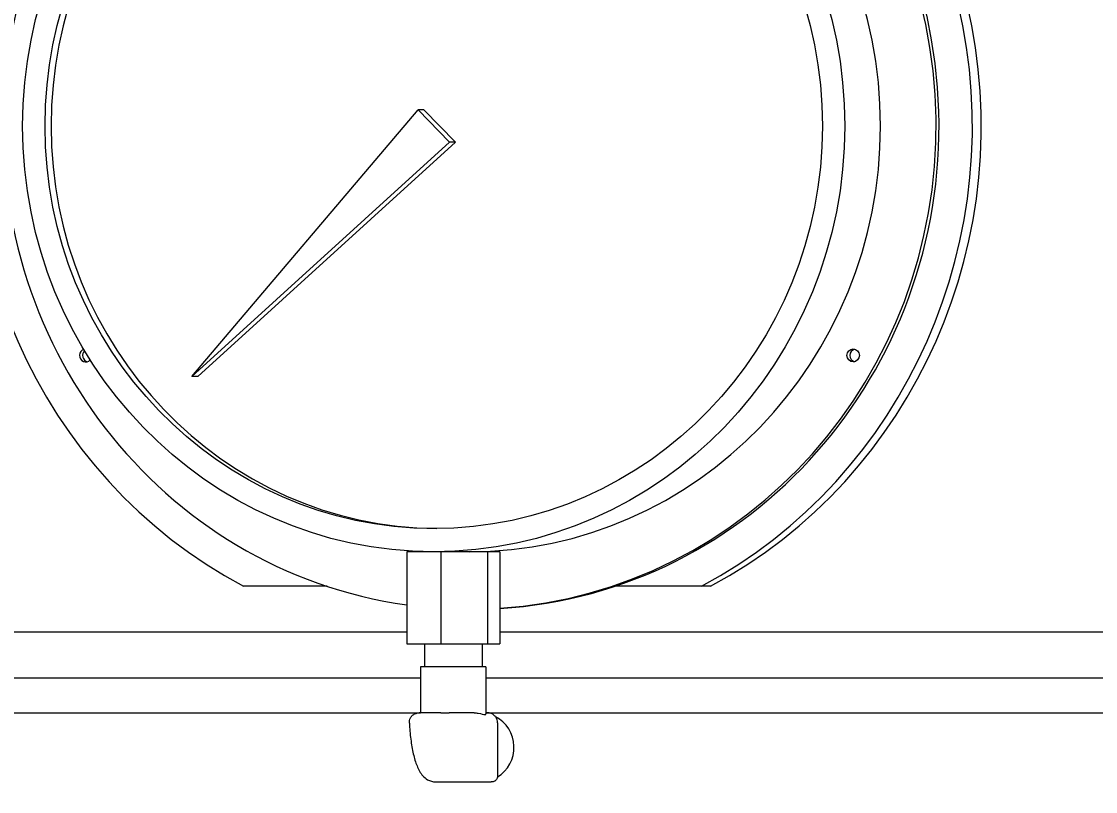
# Model space of a CAD drawing. Header units: inches. Extents: x 17 to 469, y 7 to 301.
# Drawn here: x 350.61 to 356.44, y 114.22 to 118.41 of the extents above; entities that cross this region are included whole.
import ezdxf

# ---------------------------------------------------------------- set-up
doc = ezdxf.new("R2010")
doc.units = ezdxf.units.IN
doc.header["$LTSCALE"] = 14
doc.header["$MEASUREMENT"] = 0
doc.layers.add('Dimension (ANSI)', color=7, linetype='Continuous', lineweight=25)
doc.layers.add('Visible (ANSI)', color=7, linetype='Continuous', lineweight=50)
doc.styles.add('MEMCOR Medium', font='arial.ttf')
doc.dimstyles.new('Default (ANSI)', dxfattribs={"dimscale": 14, "dimtxt": 0.15, "dimasz": 0.098425, "dimexe": 0.125, "dimexo": 0.0625, "dimgap": 0.031496, "dimtad": 0, "dimtih": 1, "dimtoh": 1, "dimdec": 4, "dimrnd": 1e-08, "dimzin": 3, "dimdsep": 46, "dimlunit": 5, "dimtxsty": 'MEMCOR Medium', "dimcen": 0.09, "dimdle": 0.393701, "dimclrd": 256, "dimclre": 256, "dimclrt": 256, "dimadec": 0, "dimazin": 1, "dimtfac": 0.8, "dimtofl": 0, "dimtmove": 0, "dimatfit": 3, "dimfxl": 1, "dimfrac": 1, "dimtolj": 1, "dimtzin": 4, "dimlwd": -1, "dimlwe": -1, "dimarcsym": 0})

# ---------------------------------------------------------------- blocks, each defined once
blk = doc.blocks.new('*D18')
at = {"layer": 'Defpoints', "color": 0, "transparency": 16777216}
for p in [(360.7678, 145.5319), (302.8514, 55.8079), (347.2608, 55.8079)]:
    blk.add_point(p, dxfattribs=at)
at = {"layer": 'Dimension (ANSI)', "transparency": 16777216}
for p, q in [((359.8928, 145.5319), (301.1014, 145.5319)), ((302.8514, 144.1539), (302.8514, 107.8402)), ((302.8514, 57.1858), (302.8514, 93.4996)), ((346.3858, 55.8079), (301.1014, 55.8079))]:
    blk.add_line(p, q, dxfattribs=at)
for points in [[(302.6217, 144.1539), (303.081, 144.1539), (302.8514, 145.5319)], [(302.6217, 57.1858), (303.081, 57.1858), (302.8514, 55.8079)]]:
    blk.add_solid(points, dxfattribs=at)
at = {"layer": 'Dimension (ANSI)', "transparency": 16777216, "char_height": 2.1, "attachment_point": 5, "style": 'MEMCOR Medium'}
for s, insert in [('\\A1; \\fArial|b0|i0;\\H2.1000;89{\\H0.8x;\\S3#4;} in', (302.8514, 102.8271)), ('\\A1;[2279.0 mm]{\\P\\fArial|b0|i0;\\H2.1000;SHIPPING HEIGHT\\P\\fArial|b0|i0;\\H2.1000;REF.}', (302.8514, 95.6567))]:
    blk.add_mtext(s, dxfattribs=dict(at, insert=insert))

msp = doc.modelspace()

# ---------------------------------------------------------------- linework, layer by layer
at = {"layer": 'Visible (ANSI)', "linetype": 'Continuous', "lineweight": 18}
for p, q in [((351.53085, 116.47812), (352.76034, 117.92775)), ((352.79269, 117.92775), (352.76034, 117.92775)), ((352.76034, 117.92775), (352.93109, 117.75097)), ((352.79269, 117.92775), (352.96344, 117.75097)), ((352.93109, 117.75097), (351.53085, 116.47812)), ((352.96344, 117.75097), (351.5632, 116.47812)), ((352.96344, 117.75097), (352.93109, 117.75097)), ((351.5632, 116.47812), (351.53085, 116.47812)), ((352.84571, 115.52686), (352.69889, 115.52686)), ((352.69889, 115.52686), (352.69889, 115.02686)), ((352.88431, 115.52686), (352.84571, 115.52686)), ((352.88431, 115.52686), (352.88431, 115.02686)), ((353.13761, 115.52686), (352.88431, 115.52686)), ((353.13761, 115.52686), (353.13761, 115.02686)), ((353.20548, 115.52686), (353.13761, 115.52686)), ((353.20548, 115.52686), (353.20548, 115.02686)), ((352.2665, 115.33943), (351.8113, 115.33943)), ((354.3007, 115.33943), (353.82933, 115.33943)), ((354.34923, 115.33943), (354.3007, 115.33943)), ((352.69889, 115.08943), (350.5506, 115.08943)), ((359.09808, 115.08943), (353.20548, 115.08943)), ((352.69889, 115.02686), (352.88431, 115.02686)), ((352.7952, 115.02686), (352.7952, 114.90186)), ((352.88431, 115.02686), (353.13761, 115.02686)), ((353.10917, 115.02686), (353.10917, 114.90186)), ((353.13761, 115.02686), (353.20548, 115.02686)), ((353.12968, 114.90186), (352.77469, 114.90186)), ((352.77469, 114.90186), (352.77469, 114.65186)), ((353.12968, 114.90186), (353.12968, 114.64586)), ((352.77469, 114.8394), (349.7356, 114.8394)), ((359.17388, 114.8394), (353.12968, 114.8394)), ((350.17059, 114.6519), (352.77469, 114.6519)), ((352.88387, 114.65186), (352.76685, 114.65186)), ((353.04645, 114.65186), (352.92943, 114.65186)), ((353.06539, 114.65186), (353.04645, 114.65186)), ((353.12968, 114.6519), (359.17388, 114.6519)), ((353.13786, 114.65186), (353.12968, 114.65186)), ((353.19195, 114.59777), (353.19195, 114.30717)), ((352.85581, 114.27686), (353.15755, 114.27686))]:
    msp.add_line(p, q, dxfattribs=at)
for centre, major_axis, start_param, end_param in [((353.056, 117.83936), (0, 2.8125), 3.6175293, 8.9488413), ((353.10453, 117.83936), (0, 2.8125), 3.6175293, 6.2831853), ((353.03983, 117.83936), (0, -2.625), 0.0653793, 6.1483141), ((353.056, 117.83936), (0, 2.625), 3.2005798, 6.2831853), ((353.03983, 117.83936), (0, 2.3125), 3.1415927, 6.2831853), ((352.87806, 117.83936), (0, 2.18642), 0.0076596, 3.1339331), ((350.9549, 116.59316), (0, -0.035), 3.4695317, 7.0890724), ((350.97107, 116.59316), (0, -0.035), 3.8793866, 6.0416019), ((355.14093, 116.59316), (0, 0.035), 0.2415834, 2.9000092), ((353.10288, 114.46436), (0, 0.18526), 3.6611151, 5.8305974)]:
    msp.add_ellipse(centre, major_axis=major_axis, ratio=0.9659258, start_param=start_param, end_param=end_param, dxfattribs=at)
for centre, major_axis in [((352.84571, 117.83936), (0, 2.3125)), ((352.84571, 117.83936), (0, 2.18642)), ((355.12476, 116.59316), (0, -0.035))]:
    msp.add_ellipse(centre, major_axis=major_axis, ratio=0.9659258, dxfattribs=at)
for points, knots in [([(352.71364, 114.59656), (352.71344, 114.601), (352.71373, 114.60564), (352.71569, 114.61521), (352.71736, 114.62012), (352.72258, 114.62974), (352.72618, 114.63447), (352.73495, 114.64229), (352.74002, 114.64552), (352.75086, 114.64992), (352.75653, 114.65124), (352.76378, 114.6518), (352.76532, 114.65186), (352.76685, 114.65186)], [-0.13137292, -0.13137292, -0.13137292, -0.13137292, -0.10509834, -0.10509834, -0.07882375, -0.07882375, -0.05254917, -0.05254917, -0.02841023, -0.02841023, -0.006065, -0.006065, 0, 0, 0, 0]), ([(352.88387, 114.65186), (352.89132, 114.6519), (352.89887, 114.65182), (352.90625, 114.65182), (352.91362, 114.65182), (352.92144, 114.6519), (352.92943, 114.65186)], [1.11851794, 1.11851794, 1.11851794, 1.11851794, 1.17671806, 1.17671806, 1.17671806, 1.23491818, 1.23491818, 1.23491818, 1.23491818]), ([(353.06539, 114.65186), (353.07318, 114.65186), (353.08052, 114.65104), (353.10415, 114.64703), (353.11687, 114.64258), (353.12364, 114.64258), (353.12762, 114.64258), (353.12963, 114.64412), (353.12964, 114.64597)], [2.0007518, 2.0007518, 2.0007518, 2.0007518, 2.07967253, 2.07967253, 2.27900016, 2.27900016, 2.27900016, 2.3962456, 2.3962456, 2.3962456, 2.3962456]), ([(353.19195, 114.59777), (353.19195, 114.60322), (353.1912, 114.60878), (353.18796, 114.61962), (353.18545, 114.6249), (353.17872, 114.63442), (353.17451, 114.63864), (353.1651, 114.64529), (353.15995, 114.64776), (353.14925, 114.65104), (353.14369, 114.65182), (353.13811, 114.65186), (353.13798, 114.65186), (353.13786, 114.65186)], [-1.3089969, -1.3089969, -1.3089969, -1.3089969, -1.0471976, -1.0471976, -0.7853982, -0.7853982, -0.5235988, -0.5235988, -0.2678611, -0.2678611, -0.0060617, -0.0060617, 0, 0, 0, 0]), ([(352.71364, 114.59656), (352.71498, 114.56622), (352.71742, 114.53652), (352.72444, 114.48026), (352.72901, 114.45373), (352.74025, 114.40516), (352.74687, 114.38316), (352.76315, 114.34364), (352.77238, 114.32599), (352.79382, 114.30213), (352.80206, 114.29474), (352.82454, 114.28178), (352.8399, 114.27686), (352.85581, 114.27686)], [1.7397328, 1.7397328, 1.7397328, 1.7397328, 2.0201048, 2.0201048, 2.3004768, 2.3004768, 2.5808487, 2.5808487, 2.8612207, 2.8612207, 2.993545, 2.993545, 3.1415927, 3.1415927, 3.1415927, 3.1415927]), ([(353.19195, 114.30717), (353.19195, 114.30396), (353.19139, 114.30066), (353.18942, 114.29469), (353.188, 114.29206), (353.18469, 114.28733), (353.18281, 114.28548), (353.17872, 114.28206), (353.17676, 114.28098), (353.17255, 114.2789), (353.1709, 114.27844), (353.16783, 114.27761), (353.16675, 114.27744), (353.16479, 114.27715), (353.16404, 114.27709), (353.16242, 114.27696), (353.16169, 114.27693), (353.16029, 114.27688), (353.15964, 114.27687), (353.15851, 114.27686), (353.15804, 114.27686), (353.15755, 114.27686)], [0.0214908, 0.0214908, 0.0214908, 0.0214908, 0.022566245, 0.022566245, 0.023685508, 0.023685508, 0.025086203, 0.025086203, 0.0271622, 0.0271622, 0.030648498, 0.030648498, 0.035441638, 0.035441638, 0.041203908, 0.041203908, 0.049869107, 0.049869107, 0.058534305, 0.058534305, 0.064816794, 0.064816794, 0.064816794, 0.064816794])]:
    msp.add_open_spline(points, degree=3, knots=knots, dxfattribs=at)

# ---------------------------------------------------------------- dimensions: what is measured, and where the dimension line sits
at = {"layer": 'Dimension (ANSI)'}
dim = msp.add_linear_dim(base=(302.85138, 55.8079), p1=(360.76778, 145.5319), p2=(347.26083, 55.8079), angle=90, text=' \\fArial|b0|i0;\\H2.1000;<> in\\X[2279.0 mm]{\\P\\fArial|b0|i0;\\H2.1000;SHIPPING HEIGHT\\P\\fArial|b0|i0;\\H2.1000;REF.}', dimstyle='Default (ANSI)', override={"dimgap": 0.031496, "dimdec": 4, "dimpost": '', "dimtol": 0, "dimlim": 0, "dimtp": 0, "dimtm": 0, "dimtdec": 2, "dimatfit": 1}, dxfattribs=at)
dim.commit()
dim.dimension.update_dxf_attribs({"geometry": '*D18', "text_midpoint": (302.85138, 100.6699), "dimtype": 160})

doc.saveas('drawing.dxf')
